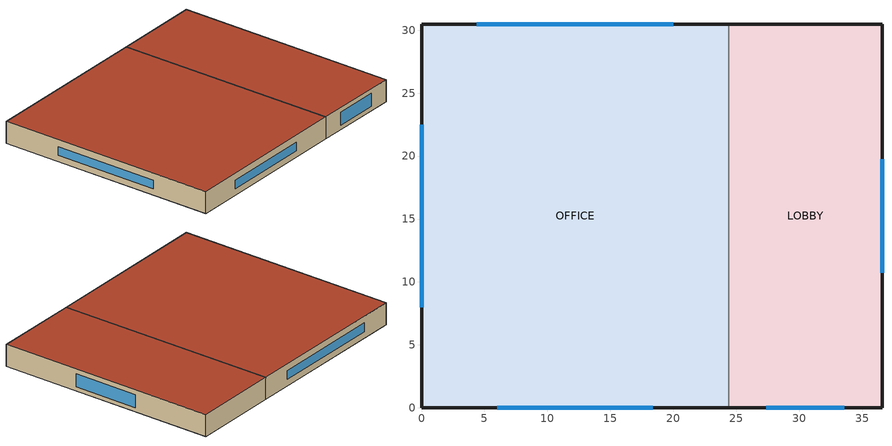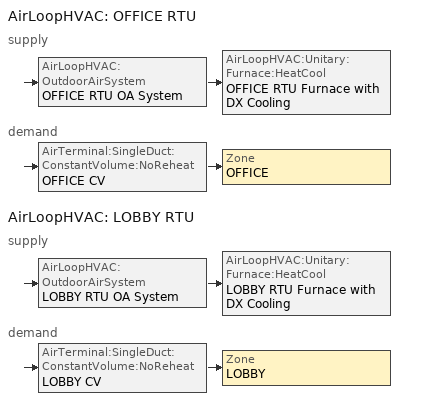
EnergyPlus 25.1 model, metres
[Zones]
OFFICE
 floor ground (Floor Slab): 0,30.48 0,0 24.38,0 24.38,30.48 z0
 wall outside (Exterior Wall): 24.38,0 0,0 0,30.48 24.38,30.48 z0:3.05
 wall to LOBBY (Interior Wall): 24.38,30.48 24.38,0 z0:3.05
 window (Window Construction): 18.38,0 6,0 / 4.38,30.48 20,30.48 / 0,22.48 0,8 z0.9:2.1
 roof outside (Roof Construction): 0,30.48 24.38,30.48 24.38,0 0,0 z3.05
LOBBY
 floor ground (Floor Slab): 24.38,30.48 24.38,0 36.58,0 36.58,30.48 z0
 wall outside (Exterior Wall): 24.38,30.48 36.58,30.48 36.58,0 24.38,0 z0:3.05
 window (Window Construction): 36.58,19.74 36.58,10.74 / 33.58,0 27.38,0 z0.6:2.4
 roof outside (Roof Construction): 24.38,30.48 36.58,30.48 36.58,0 24.38,0 z3.05
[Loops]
AirLoopHVAC 'OFFICE RTU'
 supply: AirLoopHVAC:OutdoorAirSystem 'OFFICE RTU OA System' > AirLoopHVAC:Unitary:Furnace:HeatCool 'OFFICE RTU Furnace with DX Cooling'
 demand: AirTerminal:SingleDuct:ConstantVolume:NoReheat 'OFFICE CV' > Zone 'OFFICE'
AirLoopHVAC 'LOBBY RTU'
 supply: AirLoopHVAC:OutdoorAirSystem 'LOBBY RTU OA System' > AirLoopHVAC:Unitary:Furnace:HeatCool 'LOBBY RTU Furnace with DX Cooling'
 demand: AirTerminal:SingleDuct:ConstantVolume:NoReheat 'LOBBY CV' > Zone 'LOBBY'
[Building]
Counterfactual Headquarters: North Axis {deg} — long axis E-W=0; Terrain=City; Loads Convergence Tolerance Value {W}=0.04; Temperature Convergence Tolerance Value {deltaC}=0.2; Solar Distribution=FullInteriorAndExterior; Maximum Number of Warmup Days=25; Minimum Number of Warmup Days=6
[Site:Location]
Washington Dulles Intl Airport VA: Latitude {N+ S-}=38.98; Longitude {W- E+}=-77.47; Time Zone {GMT+/-}=-5; Elevation {m}=82
[SizingPeriod:DesignDay] Day of Month=21; Dry-Bulb Temperature Range Modifier Type=DefaultMultipliers; Humidity Condition Type=Wetbulb; Barometric Pressure {Pa}=100344; Rain=No; Snow on ground=No; Daylight Savings Time Indicator=No
Name | Month | Day Type | Maximum Dry-Bulb Temperature {C} | Daily Dry-Bulb Temperature Range {C} | Wetbulb at Maximum Dry-Bulb {C} | Wind Speed {m/s} | Wind Direction {deg} | Solar Model Indicator | Clearness | taub (beam) | taud (diffuse)
Dulles Ann Htg 99.6% Condns DB | 1 | WinterDesignDay | -11.8 | 0 | -11.8 | 2.7 | 310 | ASHRAEClearSky | 0
Dulles Ann Clg 1% Condns DB=>MWB | 7 | SummerDesignDay | 32.7 | 11.4 | 23.5 | 4 | 290 | ASHRAETau |  | 0.544 | 1.787
[Site:GroundTemperature:BuildingSurface]
12.8, 11.1, 11.7, 13.3, 15.6, 18.3, 20.6, 21.7, 21.1, 19.4, 16.1, 13.9
[Material]
Roof Deck: Smooth, 0.0015, 45, 7800, 418, 0.9, 0.7, 0.7
Roof Insulation R25: Rough, 0.09, 0.022, 32, 1000, 0.9, 0.7, 0.7
CMU Wall: MediumRough, 0.2, 0.51, 800, 920, 0.9, 0.7, 0.7
Wall Insulation R7.5ci: Rough, 0.033, 0.022, 32, 1000, 0.9, 0.7, 0.7
Interior Partition: Smooth, 0.013, 0.16, 800, 840, 0.9, 0.6, 0.6
Concrete Slab: MediumRough, 0.15, 1.73, 2200, 900, 0.9, 0.7, 0.7
[Construction]
Roof Construction: Roof Deck, Roof Insulation R25
Exterior Wall: CMU Wall, Wall Insulation R7.5ci
Interior Wall: Interior Partition
Floor Slab: Concrete Slab
Window Construction: Double Pane Low-E
[WindowMaterial:SimpleGlazingSystem]
Double Pane Low-E: U-Factor {W/m2-K}=2.047; Solar Heat Gain Coefficient=0.4; Visible Transmittance=0.6
[Zone]
OFFICE: 0, 0, 0, 1, 1, 3.048, 2265.45
LOBBY: 0, 0, 0, 1, 1, 3.048, 1133.61
[People]
OFFICE People: OFFICE, OFFICE_Occ_Sch, People/Area, 0.053763, 0.3, Activity Sch
LOBBY People: LOBBY, LOBBY_Occ_Sch, People/Area, 0.107527, 0.3, Activity Sch
[Lights]
OFFICE Lights: OFFICE, OFFICE_Lighting_Sch, Watts/Area, 16.15, 0.42, 0.09, 0.18, 1, No
LOBBY Lights: LOBBY, LOBBY_Lighting_Sch, Watts/Area, 10.76, 0.32, 0.09, 0.18, 1, No
[ElectricEquipment]
OFFICE Equipment: OFFICE, OFFICE_Equip_Sch, Watts/Area, 10.76, 0.5, 0, 0
LOBBY Equipment: LOBBY, LOBBY_Equip_Sch, Watts/Area, 5.38, 0.5, 0, 0
[ZoneInfiltration:DesignFlowRate]
OFFICE Infiltration: OFFICE, Infil_Sch, Flow/ExteriorArea, 0.000305
LOBBY Infiltration: LOBBY, Infil_Sch, Flow/ExteriorArea, 0.000305
[DesignSpecification:OutdoorAir] Outdoor Air Method=Flow/Person; Outdoor Air Flow per Person {m3/s}=0.00944; Outdoor Air Flow per Zone Floor Area {m3/s-m2}=0; Outdoor Air Flow per Zone {m3/s}=0
SZ DSOA OFFICE; SZ DSOA LOBBY
[ThermostatSetpoint:DualSetpoint]
Name | Heating Setpoint Temperature Schedule | Cooling Setpoint Temperature Schedule
OFFICE Thermostat Dual SP Control | OFFICE_HtgSetpt_Sch | OFFICE_ClgSetpt_Sch
LOBBY Thermostat Dual SP Control | LOBBY_HtgSetpt_Sch | LOBBY_ClgSetpt_Sch
[ZoneControl:Thermostat] Control Type Schedule=HVACTemplate-Always 4
Name | Zone or ZoneList | Control
OFFICE Thermostat | OFFICE | OFFICE Thermostat Dual SP Control
LOBBY Thermostat | LOBBY | LOBBY Thermostat Dual SP Control
[Sizing:Zone] Zone Cooling Design Supply Air Temperature Input Method=SupplyAirTemperature; Zone Cooling Design Supply Air Temperature {C}=12.8; Zone Cooling Design Supply Air Temperature Difference {delta C}=11.11; Zone Heating Design Supply Air Temperature Input Method=SupplyAirTemperature; Zone Heating Design Supply Air Temperature {C}=50; Zone Cooling Design Supply Air Humidity Ratio {kg-H20/kg-air}=0.008; Zone Heating Design Supply Air Humidity Ratio {kg-H2O/kg-air}=0.008; Cooling Design Air Flow Method=DesignDay; Cooling Design Air Flow Rate {m3/s}=0; Cooling Minimum Air Flow Fraction=0; Heating Design Air Flow Method=DesignDay; Heating Design Air Flow Rate {m3/s}=0; Heating Maximum Air Flow Fraction=0
Name | Design Specification Outdoor Air Object | Design Specification Zone Air Distribution Object
OFFICE | SZ DSOA OFFICE | SZ DSZAD OFFICE
LOBBY | SZ DSOA LOBBY | SZ DSZAD LOBBY
[DesignSpecification:ZoneAirDistribution] Zone Air Distribution Effectiveness in Cooling Mode=1; Zone Air Distribution Effectiveness in Heating Mode=1
SZ DSZAD OFFICE; SZ DSZAD LOBBY
[Zone equipment]
OFFICE: OFFICE CV
LOBBY: LOBBY CV
[AirTerminal:SingleDuct:ConstantVolume:NoReheat] Maximum air flow rate {m3/s}=autosize
OFFICE CV; LOBBY CV
[Sizing:System] Type of Load to Size On=Sensible; Design Outdoor Air Flow Rate {m3/s}=autosize; Central Heating Maximum System Air Flow Ratio=1; Preheat Design Set Temperature {C}=7; Preheat Design Humidity Ratio {kg-H2O/kg-air}=0.008; Precool Design Temperature {C}=11; Precool Design Humidity Ratio {kg-H2O/kg-air}=0.008; Central Cooling Design Supply Air Temperature {C}=12.8; Central Heating Design Supply Air Temperature {C}=50; Type of Zone Sum to Use=NonCoincident; 100% Outdoor Air in Cooling=No; 100% Outdoor Air in Heating=No; Central Cooling Design Supply Air Humidity Ratio {kg-H2O/kg-air}=0.008; Central Heating Design Supply Air Humidity Ratio {kg-H2O/kg-air}=0.008; Cooling Supply Air Flow Rate Method=DesignDay; Cooling Supply Air Flow Rate {m3/s}=0; Heating Supply Air Flow Rate Method=DesignDay; Heating Supply Air Flow Rate {m3/s}=0; System Outdoor Air Method=ZoneSum; Zone Maximum Outdoor Air Fraction=1; Cooling Design Capacity Method=CoolingDesignCapacity; Cooling Design Capacity {W}=autosize; Heating Design Capacity Method=HeatingDesignCapacity; Heating Design Capacity {W}=autosize; Central Cooling Capacity Control Method=OnOff
OFFICE RTU; LOBBY RTU
[AirLoopHVAC] Design Supply Air Flow Rate {m3/s}=autosize
OFFICE RTU; LOBBY RTU
[AvailabilityManager:NightCycle] Applicability Schedule=HVACTemplate-Always 1; Fan Schedule=HVAC_Avail_Sch; Control Type=StayOff; Thermostat Tolerance {deltaC}=0.2; Cycling Run Time Control Type=FixedRunTime; Cycling run time {s}=3600
OFFICE RTU Availability; LOBBY RTU Availability
[AirLoopHVAC:Unitary:Furnace:HeatCool] Supply Air Fan Operating Mode Schedule=Always On; Maximum Supply Air Temperature {C}=80; Cooling Supply Air Flow Rate {m3/s}=autosize; Heating Supply Air Flow Rate {m3/s}=autosize; No Load Supply Air Flow Rate {m3/s}=autosize; Fan Placement=BlowThrough; Dehumidification Control Type=None
Name | Controlling Zone or Thermostat Location | Supply Fan | Heating Coil | Cooling Coil
OFFICE RTU Furnace with DX Cooling | OFFICE | OFFICE RTU Supply Fan | OFFICE RTU Heating Coil | OFFICE RTU Cooling Coil
LOBBY RTU Furnace with DX Cooling | LOBBY | LOBBY RTU Supply Fan | LOBBY RTU Heating Coil | LOBBY RTU Cooling Coil
[Coil:Heating:Fuel] Fuel Type=NaturalGas; Gas Burner Efficiency=0.8; Nominal Capacity of the Coil {W}=autosize; On Cycle Parasitic Electric Load {W}=0; Off Cycle Parasitic Fuel Load {W}=0
Name | Part load fraction correlation (function of part load ratio)
OFFICE RTU Heating Coil | OFFICE RTU Heating Coil PLF-FPLR
LOBBY RTU Heating Coil | LOBBY RTU Heating Coil PLF-FPLR
[Coil:Cooling:DX:SingleSpeed] Rated Total Cooling Capacity {W}=autosize; Gross Rated Sensible Heat Ratio=autosize; Rated COP=3.5; Rated Air Flow Rate {m3/s}=autosize; Nominal Time for Condensate Removal to Begin=0; Ratio of Initial Moisture Evaporation Rate and Steady State Latent Capacity=0; Maximum Cycling Rate=0; Latent Capacity Time Constant=0; Condenser Type=AirCooled; Evaporative Condenser Effectiveness=0; Evaporative Condenser Pump Rated Power Consumption=0; Crankcase Heater Capacity=0; Maximum Outdoor Dry-Bulb Temperature for Crankcase Heater Operation=10
Name | Total Cooling Capacity Function of Temperature Curve | Total Cooling Capacity Function of Flow Fraction Curve | Energy Input Ratio Function of Temperature Curve | Energy Input Ratio Function of Flow Fraction Curve | Part Load Fraction Correlation Curve
OFFICE RTU Cooling Coil | OFFICE RTU DX Coil Cap-FT | OFFICE RTU DX Coil Cap-FF | OFFICE RTU DX Coil EIR-FT | OFFICE RTU DX Coil EIR-FF | OFFICE RTU DX Coil PLF
LOBBY RTU Cooling Coil | LOBBY RTU DX Coil Cap-FT | LOBBY RTU DX Coil Cap-FF | LOBBY RTU DX Coil EIR-FT | LOBBY RTU DX Coil EIR-FF | LOBBY RTU DX Coil PLF
[Fan:OnOff] Availability Schedule=HVAC_Avail_Sch; Fan Efficiency=0.7; Pressure Rise {Pa}=745; Maximum Flow Rate {m3/s}=autosize; Motor Efficiency=0.9; Motor in Airstream Fraction=1
OFFICE RTU Supply Fan; LOBBY RTU Supply Fan
[SetpointManager:SingleZone:Cooling] Control Variable=Temperature; minimum supply air temperature {C}=12.8; maximum supply air temperature {C}=45
Name | Control Zone | Setpoint Node or NodeList
OFFICE RTU Economizer Supply Air Temp Manager | OFFICE | OFFICE RTU Air Loop Outlet
LOBBY RTU Economizer Supply Air Temp Manager | LOBBY | LOBBY RTU Air Loop Outlet
[SetpointManager:MixedAir] Control Variable=Temperature
Name | Setpoint Node or NodeList
OFFICE RTU Cooling Coil Air Temp Manager | OFFICE RTU Mixed Air Outlet
LOBBY RTU Cooling Coil Air Temp Manager | LOBBY RTU Mixed Air Outlet
[Controller:OutdoorAir] Minimum Outdoor Air Flow Rate {m3/s}=autosize; Maximum Outdoor Air Flow Rate {m3/s}=autosize; Economizer Control Type=NoEconomizer; Economizer Control Action Type=ModulateFlow; Lockout Type=NoLockout; Minimum Limit Type=FixedMinimum
OFFICE RTU OA Controller; LOBBY RTU OA Controller
[Schedule:Compact]
Always On; HVAC_Avail_Sch; HVACTemplate-Always 1: Through: 12/31, For: AllDays, Until: 24:00, 1
OFFICE_Occ_Sch: Through: 12/31, For: Weekdays, Until: 07:00, 0, Until: 08:00, 0.25, Until: 17:00, 1, Until: 18:00, 0.5, Until: 24:00, 0.05, For: Saturday, Until: 08:00, 0, Until: 13:00, 0.2, Until: 24:00, 0, For: Sunday, Until: 24:00, 0
LOBBY_Occ_Sch: Through: 12/31, For: Weekdays, Until: 07:00, 0.05, Until: 18:00, 0.75, Until: 21:00, 0.4, Until: 24:00, 0.05, For: Weekend, Until: 09:00, 0.05, Until: 18:00, 0.35, Until: 24:00, 0.05
OFFICE_Lighting_Sch: Through: 12/31, For: Weekdays, Until: 07:00, 0.05, Until: 18:00, 1, Until: 24:00, 0.05, For: Saturday, Until: 08:00, 0.05, Until: 14:00, 0.5, Until: 24:00, 0.05, For: Sunday, Until: 24:00, 0.05
LOBBY_Lighting_Sch: Through: 12/31, For: AllDays, Until: 06:00, 0.2, Until: 07:00, 0.6, Until: 21:00, 1, Until: 22:00, 0.6, Until: 24:00, 0.2
OFFICE_Equip_Sch: Through: 12/31, For: Weekdays, Until: 07:00, 0.1, Until: 08:00, 0.5, Until: 17:00, 1, Until: 18:00, 0.5, Until: 24:00, 0.1, For: Weekend, Until: 24:00, 0.1
LOBBY_Equip_Sch: Through: 12/31, For: Weekdays, Until: 07:00, 0.1, Until: 21:00, 0.6, Until: 24:00, 0.1, For: Weekend, Until: 24:00, 0.2
OFFICE_HtgSetpt_Sch: Through: 12/31, For: AllDays, Until: 24:00, 21.1
LOBBY_HtgSetpt_Sch: Through: 12/31, For: AllDays, Until: 24:00, 20
OFFICE_ClgSetpt_Sch: Through: 12/31, For: AllDays, Until: 24:00, 23.9
LOBBY_ClgSetpt_Sch: Through: 12/31, For: AllDays, Until: 24:00, 25
Infil_Sch: Through: 12/31, For: Weekdays, Until: 07:00, 1, Until: 18:00, 0.25, Until: 24:00, 1, For: Weekend, Until: 24:00, 1
Activity Sch: Through: 12/31, For: AllDays, Until: 24:00, 120
HVACTemplate-Always 4: Through: 12/31, For: AllDays, Until: 24:00, 4
[Curve:Cubic] Coefficient1 Constant=0.8; Coefficient2 x=0.2; Coefficient3 x**2=0; Coefficient4 x**3=0; Minimum Value of x=0; Maximum Value of x=1
OFFICE RTU Heating Coil PLF-FPLR; LOBBY RTU Heating Coil PLF-FPLR
[Curve:Biquadratic] Minimum Value of x=12.77778; Maximum Value of x=23.88889; Minimum Value of y=18; Maximum Value of y=46.11111
Name | Coefficient1 Constant | Coefficient2 x | Coefficient3 x**2 | Coefficient4 y | Coefficient5 y**2 | Coefficient6 x*y
OFFICE RTU DX Coil Cap-FT; LOBBY RTU DX Coil Cap-FT | 0.942588 | 0.00954335 | 0.00068377 | -0.0110427 | 5.249e-06 | -9.72e-06
OFFICE RTU DX Coil EIR-FT; LOBBY RTU DX Coil EIR-FT | 0.342414 | 0.034885 | -0.0006237 | 0.00497722 | 0.000437951 | -0.000728028
[Curve:Quadratic]
Name | Coefficient1 Constant | Coefficient2 x | Coefficient3 x**2 | Minimum Value of x | Maximum Value of x
OFFICE RTU DX Coil Cap-FF; LOBBY RTU DX Coil Cap-FF | 0.8 | 0.2 | 0 | 0.5 | 1.5
OFFICE RTU DX Coil EIR-FF; LOBBY RTU DX Coil EIR-FF | 1.1552 | -0.1808 | 0.0256 | 0.5 | 1.5
OFFICE RTU DX Coil PLF; LOBBY RTU DX Coil PLF | 0.85 | 0.15 | 0 | 0 | 1
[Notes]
Counterfactual Headquarters — Baseline IDF
Building:  12,000 sf (1,115 m²) single-story municipal office
Location:  Washington Dulles, VA — Zone 4A
Zones:     OFFICE (8,000 sf / 743 m²)  +  LOBBY (4,000 sf / 372 m²)
HVAC:      Packaged RTU per zone — gas furnace, DX cooling
Baseline:  T8 fluorescents (1.5 W/sf office, 1.0 W/sf lobby)
Original RTU controls — fixed setpoints, no scheduling optimization
ECMs:      ECM-1: LED retrofit (office wing only)
ECM-2: DDC controls — optimized setpoints and scheduling
Weather:   USA_VA_Sterling-Washington.Dulles.Intl.AP.724030_TMY3.epw
EnergyPlus Version: 25.1
Author: Counterfactual Designs / Steve Kromer PE CMVP
SIMULATION CONTROL
LOCATION AND DESIGN DAYS — Washington Dulles, VA (Zone 4A)
Winter design day — 99.6% heating
Summer design day — 1% cooling
SCHEDULE TYPE LIMITS
